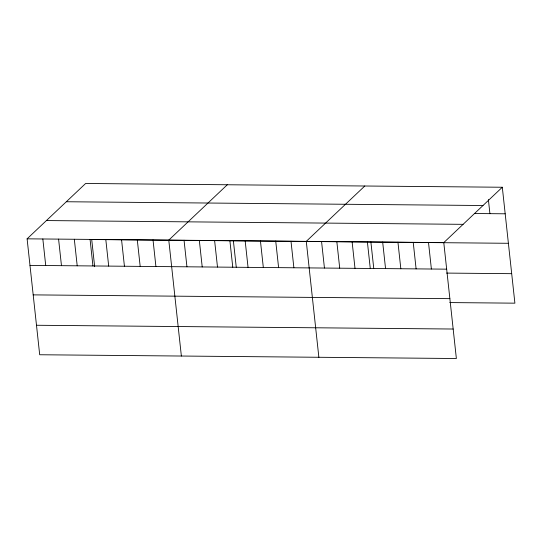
<?xml version="1.0" encoding="UTF-8"?>
<svg xmlns="http://www.w3.org/2000/svg" width="542" height="542" viewBox="0 0 542 542"><rect width="100%" height="100%" fill="white"/><g stroke="black" fill="none" stroke-linecap="round" stroke-linejoin="round"><path stroke-width="0.81" d="M502.305 187.247L443.783 242.606L456.371 358.519L39.695 354.753L27.1 238.832L85.629 183.481L502.305 187.247L514.9 303.168L449.765 302.578M227.301 184.761L168.772 240.12L181.367 356.033M364.8 186.008L306.277 241.359L318.865 357.28M66.314 201.746L482.997 205.513M474.636 213.521L505.191 213.799M46.416 220.567L463.092 224.334M27.1 238.832L443.783 242.606M508.396 243.29L91.713 239.523L94.667 266.705M29.986 265.384L446.662 269.157M446.561 273.087L511.695 273.676M33.191 294.875L449.867 298.649M36.49 325.261L453.166 329.028M488.383 199.558L489.914 213.663M428.498 242.464L431.385 269.015M413.221 242.328L416.107 268.879M397.943 242.186L400.829 268.744M382.666 242.05L385.552 268.602M370.891 242.044L373.756 268.432M367.388 241.915L370.274 268.466M352.11 241.773L354.996 268.324M336.833 241.637L339.719 268.188M321.555 241.495L324.441 268.053M291 241.224L293.879 267.775M275.722 241.082L278.602 267.633M260.438 240.946L263.324 267.497M245.16 240.804L248.046 267.362M233.385 240.804L236.251 267.192M229.883 240.668L232.769 267.22M214.605 240.533L217.491 267.084M199.327 240.391L202.213 266.942M184.05 240.255L186.936 266.806M153.027 239.97L155.913 266.529M137.289 239.828L140.175 266.386M121.55 239.686L124.43 266.244M105.805 239.544L108.691 266.095M90.067 239.401L92.946 265.953M74.322 239.259L77.208 265.81M58.583 239.117L61.47 265.668M42.838 238.975L45.724 265.526"/></g></svg>
